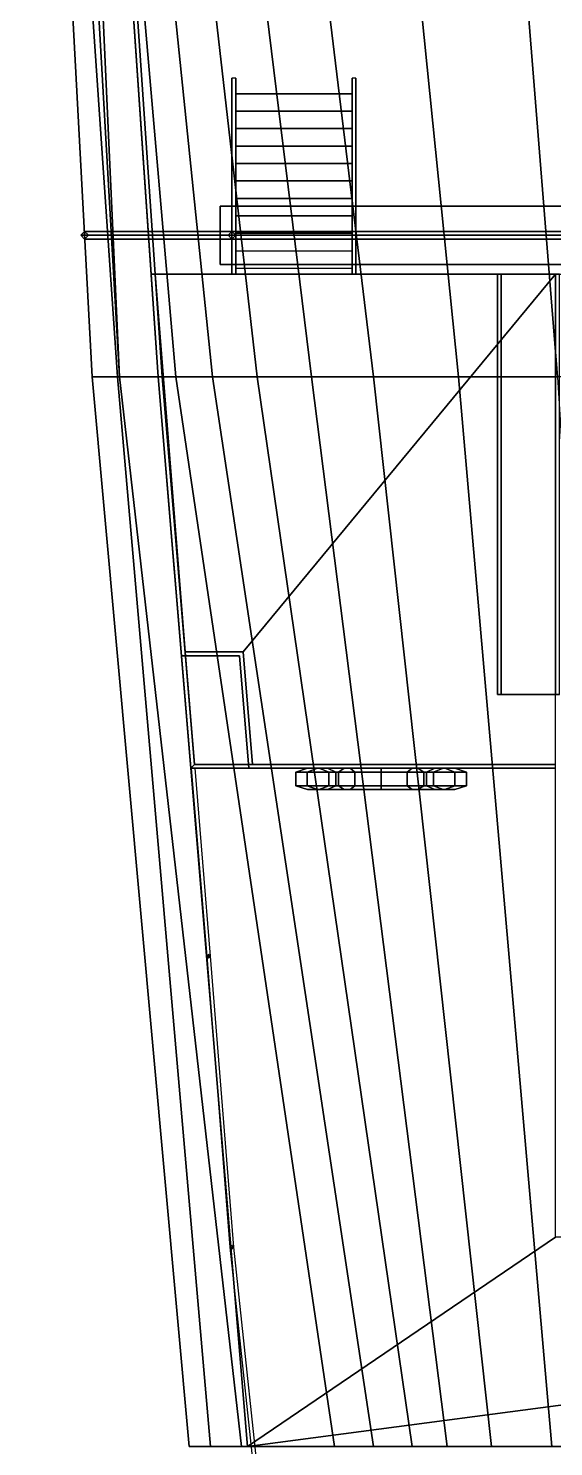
# Model space of a CAD drawing. Header units: millimetres. Extents: x -4 to 4, y -37.4 to 54.3.
# Drawn here: x -3.82 to -1.11, y -23.33 to -16.01 of the extents above; entities that cross this region are included whole.
import ezdxf

# ---------------------------------------------------------------- set-up
doc = ezdxf.new("R2010")
doc.units = ezdxf.units.MM
for name, color, linetype in [('lifebuoys', 1, 'Continuous'), ('railing', 6, 'Continuous'), ('superstructure', 3, 'Continuous')]:
    doc.layers.add(name, color=color, linetype=linetype)

msp = doc.modelspace()

# ---------------------------------------------------------------- linework, layer by layer
for points in [[(-3.82, -11.69, 3.13), (-3.7, -11.69, 2.45), (-3.35, -17.81, 2.45), (-3.49, -17.81, 3.19)], [(-3.78, -11.69, 3.28), (-3.82, -11.69, 3.13), (-3.49, -17.81, 3.19), (-3.36, -17.81, 3.38)], [(-3.57, -11.69, 3.45), (-3.78, -11.69, 3.28), (-3.36, -17.81, 3.38), (-3.15, -17.81, 3.45)], [(-3.7, -11.69, 2.45), (-3.6285, -11.69, 1.65), (-3.35, -17.81, 2.45)], [(-3.6285, -11.69, 1.65), (-3.59, -11.69, 1.22), (-3.06, -17.81, 1.22), (-3.35, -17.81, 2.45)], [(-3.59, -11.69, 1.22), (-3.5, -11.69, 0.61), (-2.87, -17.81, 0.61), (-3.06, -17.81, 1.22)], [(0, -17.28, 3.5), (0, -11.69, 3.5), (-3.55, -11.69, 3.45), (-3.1664, -17.28, 3.4503)], [(-3.5, -11.69, 0.61), (-3.34, -11.69), (-2.64, -17.81), (-2.87, -17.81, 0.61)], [(-3.34, -11.69), (-3.11, -11.69, -0.61), (-2.36, -17.81, -0.61), (-2.64, -17.81)], [(-3.11, -11.69, -0.61), (-2.78, -11.69, -1.23), (-2.04, -17.81, -1.23), (-2.36, -17.81, -0.61)], [(-2.78, -11.69, -1.23), (-2.22, -11.69, -1.82), (-1.6, -17.81, -1.82), (-2.04, -17.81, -1.23)], [(-2.22, -11.69, -1.82), (-1.58, -11.69, -2.23), (-1.09, -17.81, -2.23), (-1.6, -17.81, -1.82)], [(-1.58, -11.69, -2.23), (-0.7, -11.69, -2.53), (-0.7, -17.81, -2.43), (-1.09, -17.81, -2.23)], [(-3.35, -17.81, 2.45), (-2.72, -23.33, 2.45), (-2.99, -23.33, 3.23), (-3.49, -17.81, 3.19)], [(-3.49, -17.81, 3.19), (-2.99, -23.33, 3.23), (-2.88, -23.33, 3.38), (-3.36, -17.81, 3.38)], [(-3.36, -17.81, 3.38), (-2.88, -23.33, 3.38), (-2.69, -23.33, 3.46), (-3.15, -17.81, 3.45)], [(-3.06, -17.81, 1.22), (-2.24, -23.33, 1.22), (-2.72, -23.33, 2.45), (-3.35, -17.81, 2.45)], [(-2.87, -17.81, 0.61), (-2.04, -23.33, 0.61), (-2.24, -23.33, 1.22), (-3.06, -17.81, 1.22)], [(-2.64, -17.81), (-1.84, -23.33), (-2.04, -23.33, 0.61), (-2.87, -17.81, 0.61)], [(-2.36, -17.81, -0.61), (-1.66, -23.33, -0.61), (-1.84, -23.33), (-2.64, -17.81)], [(-2.04, -17.81, -1.23), (-1.43, -23.33, -1.23), (-1.66, -23.33, -0.61), (-2.36, -17.81, -0.61)], [(-1.6, -17.81, -1.82), (-1.12, -23.33, -1.82), (-1.43, -23.33, -1.23), (-2.04, -17.81, -1.23)], [(-1.09, -17.81, -2.23), (-0.75, -23.33, -2.23), (-1.12, -23.33, -1.82), (-1.6, -17.81, -1.82)], [(-2.9817, -19.83, 3.45), (-2.69, -23.33, 3.46), (-1.1, -22.25, 3.4816), (-1.1, -19.83, 3.4816)], [(-1.1, -22.25, 3.4816), (-2.69, -23.33, 3.46), (-0.5, -23.04, 3.4916), (-0.5, -22.25, 3.4916)], [(-0.5, -23.04, 3.4916), (-2.69, -23.33, 3.46), (0, -23.33, 3.5), (0, -23.04, 3.5)]]:
    msp.add_3dface(points)
at = {"layer": 'lifebuoys'}
for points in [[(-2.3291, -19.83, 6.38), (-2.38, -19.83, 6.19), (-2.44, -19.85, 6.19), (-2.3811, -19.85, 6.41)], [(-2.38, -19.83, 6.19), (-2.3291, -19.83, 6), (-2.3811, -19.85, 5.97), (-2.44, -19.85, 6.19)], [(-2.3291, -19.83, 6), (-2.19, -19.83, 5.8609), (-2.22, -19.85, 5.8089), (-2.3811, -19.85, 5.97)], [(-2.19, -19.83, 6.5191), (-2.3291, -19.83, 6.38), (-2.3811, -19.85, 6.41), (-2.22, -19.85, 6.5711)], [(-2.2771, -19.83, 6.35), (-2.32, -19.83, 6.19), (-2.38, -19.83, 6.19), (-2.3291, -19.83, 6.38)], [(-2.32, -19.83, 6.19), (-2.2771, -19.83, 6.03), (-2.3291, -19.83, 6), (-2.38, -19.83, 6.19)], [(-2.2771, -19.83, 6.03), (-2.16, -19.83, 5.9129), (-2.19, -19.83, 5.8609), (-2.3291, -19.83, 6)], [(-2.16, -19.83, 6.4671), (-2.2771, -19.83, 6.35), (-2.3291, -19.83, 6.38), (-2.19, -19.83, 6.5191)], [(-2.2338, -19.85, 6.325), (-2.27, -19.85, 6.19), (-2.32, -19.83, 6.19), (-2.2771, -19.83, 6.35)], [(-2.27, -19.85, 6.19), (-2.2338, -19.85, 6.055), (-2.2771, -19.83, 6.03), (-2.32, -19.83, 6.19)], [(-2.2338, -19.85, 6.055), (-2.135, -19.85, 5.9562), (-2.16, -19.83, 5.9129), (-2.2771, -19.83, 6.03)], [(-2.135, -19.85, 6.4238), (-2.2338, -19.85, 6.325), (-2.2771, -19.83, 6.35), (-2.16, -19.83, 6.4671)], [(-2.19, -19.83, 5.8609), (-2, -19.83, 5.81), (-2, -19.85, 5.75), (-2.22, -19.85, 5.8089)], [(-2, -19.83, 6.57), (-2.19, -19.83, 6.5191), (-2.22, -19.85, 6.5711), (-2, -19.85, 6.63)], [(-2.16, -19.83, 5.9129), (-2, -19.83, 5.87), (-2, -19.83, 5.81), (-2.19, -19.83, 5.8609)], [(-2, -19.83, 6.51), (-2.16, -19.83, 6.4671), (-2.19, -19.83, 6.5191), (-2, -19.83, 6.57)], [(-2.135, -19.85, 5.9562), (-2, -19.85, 5.92), (-2, -19.83, 5.87), (-2.16, -19.83, 5.9129)], [(-2, -19.85, 6.46), (-2.135, -19.85, 6.4238), (-2.16, -19.83, 6.4671), (-2, -19.83, 6.51)], [(-2, -19.83, 5.87), (-1.84, -19.83, 5.9129), (-1.81, -19.83, 5.8609), (-2, -19.83, 5.81)], [(-2, -19.85, 5.92), (-1.865, -19.85, 5.9562), (-1.84, -19.83, 5.9129), (-2, -19.83, 5.87)], [(-2, -19.83, 5.81), (-1.81, -19.83, 5.8609), (-1.78, -19.85, 5.8089), (-2, -19.85, 5.75)], [(-1.84, -19.83, 6.4671), (-2, -19.83, 6.51), (-2, -19.83, 6.57), (-1.81, -19.83, 6.5191)], [(-1.865, -19.85, 6.4238), (-2, -19.85, 6.46), (-2, -19.83, 6.51), (-1.84, -19.83, 6.4671)], [(-1.81, -19.83, 6.5191), (-2, -19.83, 6.57), (-2, -19.85, 6.63), (-1.78, -19.85, 6.5711)], [(-1.865, -19.85, 5.9562), (-1.7662, -19.85, 6.055), (-1.7229, -19.83, 6.03), (-1.84, -19.83, 5.9129)], [(-1.7662, -19.85, 6.325), (-1.865, -19.85, 6.4238), (-1.84, -19.83, 6.4671), (-1.7229, -19.83, 6.35)], [(-1.84, -19.83, 5.9129), (-1.7229, -19.83, 6.03), (-1.6709, -19.83, 6), (-1.81, -19.83, 5.8609)], [(-1.7229, -19.83, 6.35), (-1.84, -19.83, 6.4671), (-1.81, -19.83, 6.5191), (-1.6709, -19.83, 6.38)], [(-1.81, -19.83, 5.8609), (-1.6709, -19.83, 6), (-1.6189, -19.85, 5.97), (-1.78, -19.85, 5.8089)], [(-1.6709, -19.83, 6.38), (-1.81, -19.83, 6.5191), (-1.78, -19.85, 6.5711), (-1.6189, -19.85, 6.41)], [(-1.73, -19.85, 6.19), (-1.7662, -19.85, 6.325), (-1.7229, -19.83, 6.35), (-1.68, -19.83, 6.19)], [(-1.7662, -19.85, 6.055), (-1.73, -19.85, 6.19), (-1.68, -19.83, 6.19), (-1.7229, -19.83, 6.03)], [(-1.68, -19.83, 6.19), (-1.7229, -19.83, 6.35), (-1.6709, -19.83, 6.38), (-1.62, -19.83, 6.19)], [(-1.7229, -19.83, 6.03), (-1.68, -19.83, 6.19), (-1.62, -19.83, 6.19), (-1.6709, -19.83, 6)], [(-1.62, -19.83, 6.19), (-1.6709, -19.83, 6.38), (-1.6189, -19.85, 6.41), (-1.56, -19.85, 6.19)], [(-1.6709, -19.83, 6), (-1.62, -19.83, 6.19), (-1.56, -19.85, 6.19), (-1.6189, -19.85, 5.97)], [(-2.3811, -19.85, 6.41), (-2.44, -19.85, 6.19), (-2.44, -19.92, 6.19), (-2.3811, -19.92, 6.41)], [(-2.44, -19.85, 6.19), (-2.3811, -19.85, 5.97), (-2.3811, -19.92, 5.97), (-2.44, -19.92, 6.19)], [(-2.3811, -19.85, 5.97), (-2.22, -19.85, 5.8089), (-2.22, -19.92, 5.8089), (-2.3811, -19.92, 5.97)], [(-2.22, -19.85, 6.5711), (-2.3811, -19.85, 6.41), (-2.3811, -19.92, 6.41), (-2.22, -19.92, 6.5711)], [(-2.27, -19.85, 6.19), (-2.2338, -19.85, 6.325), (-2.2338, -19.92, 6.325), (-2.27, -19.92, 6.19)], [(-2.2338, -19.85, 6.055), (-2.27, -19.85, 6.19), (-2.27, -19.92, 6.19), (-2.2338, -19.92, 6.055)], [(-2.135, -19.85, 5.9562), (-2.2338, -19.85, 6.055), (-2.2338, -19.92, 6.055), (-2.135, -19.92, 5.9562)], [(-2.2338, -19.85, 6.325), (-2.135, -19.85, 6.4238), (-2.135, -19.92, 6.4238), (-2.2338, -19.92, 6.325)], [(-2.22, -19.85, 5.8089), (-2, -19.85, 5.75), (-2, -19.92, 5.75), (-2.22, -19.92, 5.8089)], [(-2, -19.85, 6.63), (-2.22, -19.85, 6.5711), (-2.22, -19.92, 6.5711), (-2, -19.92, 6.63)], [(-2, -19.85, 5.92), (-2.135, -19.85, 5.9562), (-2.135, -19.92, 5.9562), (-2, -19.92, 5.92)], [(-2.135, -19.85, 6.4238), (-2, -19.85, 6.46), (-2, -19.92, 6.46), (-2.135, -19.92, 6.4238)], [(-1.865, -19.85, 5.9562), (-2, -19.85, 5.92), (-2, -19.92, 5.92), (-1.865, -19.92, 5.9562)], [(-2, -19.85, 5.75), (-1.78, -19.85, 5.8089), (-1.78, -19.92, 5.8089), (-2, -19.92, 5.75)], [(-2, -19.85, 6.46), (-1.865, -19.85, 6.4238), (-1.865, -19.92, 6.4238), (-2, -19.92, 6.46)], [(-1.78, -19.85, 6.5711), (-2, -19.85, 6.63), (-2, -19.92, 6.63), (-1.78, -19.92, 6.5711)], [(-1.7662, -19.85, 6.055), (-1.865, -19.85, 5.9562), (-1.865, -19.92, 5.9562), (-1.7662, -19.92, 6.055)], [(-1.865, -19.85, 6.4238), (-1.7662, -19.85, 6.325), (-1.7662, -19.92, 6.325), (-1.865, -19.92, 6.4238)], [(-1.78, -19.85, 5.8089), (-1.6189, -19.85, 5.97), (-1.6189, -19.92, 5.97), (-1.78, -19.92, 5.8089)], [(-1.6189, -19.85, 6.41), (-1.78, -19.85, 6.5711), (-1.78, -19.92, 6.5711), (-1.6189, -19.92, 6.41)], [(-1.7662, -19.85, 6.325), (-1.73, -19.85, 6.19), (-1.73, -19.92, 6.19), (-1.7662, -19.92, 6.325)], [(-1.73, -19.85, 6.19), (-1.7662, -19.85, 6.055), (-1.7662, -19.92, 6.055), (-1.73, -19.92, 6.19)], [(-1.56, -19.85, 6.19), (-1.6189, -19.85, 6.41), (-1.6189, -19.92, 6.41), (-1.56, -19.92, 6.19)], [(-1.6189, -19.85, 5.97), (-1.56, -19.85, 6.19), (-1.56, -19.92, 6.19), (-1.6189, -19.92, 5.97)], [(-2.38, -19.94, 6.19), (-2.3291, -19.94, 6.38), (-2.3811, -19.92, 6.41), (-2.44, -19.92, 6.19)], [(-2.3291, -19.94, 6), (-2.38, -19.94, 6.19), (-2.44, -19.92, 6.19), (-2.3811, -19.92, 5.97)], [(-2.19, -19.94, 5.8609), (-2.3291, -19.94, 6), (-2.3811, -19.92, 5.97), (-2.22, -19.92, 5.8089)], [(-2.3291, -19.94, 6.38), (-2.19, -19.94, 6.5191), (-2.22, -19.92, 6.5711), (-2.3811, -19.92, 6.41)], [(-2.32, -19.94, 6.19), (-2.2771, -19.94, 6.35), (-2.3291, -19.94, 6.38), (-2.38, -19.94, 6.19)], [(-2.2771, -19.94, 6.03), (-2.32, -19.94, 6.19), (-2.38, -19.94, 6.19), (-2.3291, -19.94, 6)], [(-2.16, -19.94, 5.9129), (-2.2771, -19.94, 6.03), (-2.3291, -19.94, 6), (-2.19, -19.94, 5.8609)], [(-2.2771, -19.94, 6.35), (-2.16, -19.94, 6.4671), (-2.19, -19.94, 6.5191), (-2.3291, -19.94, 6.38)], [(-2.27, -19.92, 6.19), (-2.2338, -19.92, 6.325), (-2.2771, -19.94, 6.35), (-2.32, -19.94, 6.19)], [(-2.2338, -19.92, 6.055), (-2.27, -19.92, 6.19), (-2.32, -19.94, 6.19), (-2.2771, -19.94, 6.03)], [(-2.135, -19.92, 5.9562), (-2.2338, -19.92, 6.055), (-2.2771, -19.94, 6.03), (-2.16, -19.94, 5.9129)], [(-2.2338, -19.92, 6.325), (-2.135, -19.92, 6.4238), (-2.16, -19.94, 6.4671), (-2.2771, -19.94, 6.35)], [(-2, -19.94, 5.81), (-2.19, -19.94, 5.8609), (-2.22, -19.92, 5.8089), (-2, -19.92, 5.75)], [(-2.19, -19.94, 6.5191), (-2, -19.94, 6.57), (-2, -19.92, 6.63), (-2.22, -19.92, 6.5711)], [(-2, -19.94, 5.87), (-2.16, -19.94, 5.9129), (-2.19, -19.94, 5.8609), (-2, -19.94, 5.81)], [(-2.16, -19.94, 6.4671), (-2, -19.94, 6.51), (-2, -19.94, 6.57), (-2.19, -19.94, 6.5191)], [(-2, -19.92, 5.92), (-2.135, -19.92, 5.9562), (-2.16, -19.94, 5.9129), (-2, -19.94, 5.87)], [(-2.135, -19.92, 6.4238), (-2, -19.92, 6.46), (-2, -19.94, 6.51), (-2.16, -19.94, 6.4671)], [(-1.81, -19.94, 5.8609), (-2, -19.94, 5.81), (-2, -19.92, 5.75), (-1.78, -19.92, 5.8089)], [(-1.865, -19.92, 5.9562), (-2, -19.92, 5.92), (-2, -19.94, 5.87), (-1.84, -19.94, 5.9129)], [(-2, -19.94, 6.57), (-1.81, -19.94, 6.5191), (-1.78, -19.92, 6.5711), (-2, -19.92, 6.63)], [(-2, -19.92, 6.46), (-1.865, -19.92, 6.4238), (-1.84, -19.94, 6.4671), (-2, -19.94, 6.51)], [(-1.84, -19.94, 5.9129), (-2, -19.94, 5.87), (-2, -19.94, 5.81), (-1.81, -19.94, 5.8609)], [(-2, -19.94, 6.51), (-1.84, -19.94, 6.4671), (-1.81, -19.94, 6.5191), (-2, -19.94, 6.57)], [(-1.7662, -19.92, 6.055), (-1.865, -19.92, 5.9562), (-1.84, -19.94, 5.9129), (-1.7229, -19.94, 6.03)], [(-1.865, -19.92, 6.4238), (-1.7662, -19.92, 6.325), (-1.7229, -19.94, 6.35), (-1.84, -19.94, 6.4671)], [(-1.7229, -19.94, 6.03), (-1.84, -19.94, 5.9129), (-1.81, -19.94, 5.8609), (-1.6709, -19.94, 6)], [(-1.84, -19.94, 6.4671), (-1.7229, -19.94, 6.35), (-1.6709, -19.94, 6.38), (-1.81, -19.94, 6.5191)], [(-1.6709, -19.94, 6), (-1.81, -19.94, 5.8609), (-1.78, -19.92, 5.8089), (-1.6189, -19.92, 5.97)], [(-1.81, -19.94, 6.5191), (-1.6709, -19.94, 6.38), (-1.6189, -19.92, 6.41), (-1.78, -19.92, 6.5711)], [(-1.7662, -19.92, 6.325), (-1.73, -19.92, 6.19), (-1.68, -19.94, 6.19), (-1.7229, -19.94, 6.35)], [(-1.73, -19.92, 6.19), (-1.7662, -19.92, 6.055), (-1.7229, -19.94, 6.03), (-1.68, -19.94, 6.19)], [(-1.7229, -19.94, 6.35), (-1.68, -19.94, 6.19), (-1.62, -19.94, 6.19), (-1.6709, -19.94, 6.38)], [(-1.68, -19.94, 6.19), (-1.7229, -19.94, 6.03), (-1.6709, -19.94, 6), (-1.62, -19.94, 6.19)], [(-1.6709, -19.94, 6.38), (-1.62, -19.94, 6.19), (-1.56, -19.92, 6.19), (-1.6189, -19.92, 6.41)], [(-1.62, -19.94, 6.19), (-1.6709, -19.94, 6), (-1.6189, -19.92, 5.97), (-1.56, -19.92, 6.19)]]:
    msp.add_3dface(points, dxfattribs=at)
at = {"layer": 'railing'}
for points in [[(-2.88, -20.8, 4.46), (-2.96, -19.83, 4.46), (-2.98, -19.83, 4.46), (-2.9, -20.8, 4.46)], [(-2.88, -20.8, 3.96), (-2.96, -19.83, 3.96), (-2.98, -19.83, 3.96), (-2.9, -20.8, 3.96)], [(-2.89, -20.79, 3.46), (-2.9, -20.8, 3.46), (-2.9, -20.8, 4.46), (-2.89, -20.79, 4.46)], [(-2.9, -20.8, 3.46), (-2.89, -20.81, 3.46), (-2.89, -20.81, 4.46), (-2.9, -20.8, 4.46)], [(-2.76, -22.3, 4.46), (-2.88, -20.8, 4.46), (-2.9, -20.8, 4.46), (-2.78, -22.3, 4.46)], [(-2.76, -22.3, 3.96), (-2.88, -20.8, 3.96), (-2.9, -20.8, 3.96), (-2.78, -22.3, 3.96)], [(-2.88, -20.8, 3.46), (-2.89, -20.79, 3.46), (-2.89, -20.79, 4.46), (-2.88, -20.8, 4.46)], [(-2.89, -20.81, 3.46), (-2.88, -20.8, 3.46), (-2.88, -20.8, 4.46), (-2.89, -20.81, 4.46)], [(-2.77, -22.29, 3.46), (-2.78, -22.3, 3.46), (-2.78, -22.3, 4.46), (-2.77, -22.29, 4.46)], [(-2.78, -22.3, 3.46), (-2.77, -22.31, 3.46), (-2.77, -22.31, 4.46), (-2.78, -22.3, 4.46)], [(-2.6, -23.8, 4.46), (-2.76, -22.3, 4.46), (-2.78, -22.3, 4.46), (-2.62, -23.8, 4.46)], [(-2.6, -23.8, 3.96), (-2.76, -22.3, 3.96), (-2.78, -22.3, 3.96), (-2.62, -23.8, 3.96)], [(-2.76, -22.3, 3.46), (-2.77, -22.29, 3.46), (-2.77, -22.29, 4.46), (-2.76, -22.3, 4.46)], [(-2.77, -22.31, 3.46), (-2.76, -22.3, 3.46), (-2.76, -22.3, 4.46), (-2.77, -22.31, 4.46)]]:
    msp.add_3dface(points, dxfattribs=at)
at = {"layer": 'superstructure'}
for points in [[(-3.1864, -17.28, 3.45), (-3.1864, -17.28, 4.9), (-3.57, -11.69, 4.9), (-3.57, -11.69, 3.45)], [(-3.57, -11.69, 4.9), (-3.1864, -17.28, 4.9), (-3.1664, -17.28, 4.9), (-3.55, -11.69, 4.9)], [(-3.55, -11.69, 3.45), (-3.55, -11.69, 4.9), (-3.1664, -17.28, 4.9), (-3.1664, -17.28, 3.4503)], [(-2.75, -17.06, 4.9), (-2.75, -16.27, 3.48), (-2.77, -16.27, 3.48), (-2.77, -17.06, 4.9)], [(-2.77, -16.27, 3.48), (-2.77, -16.49, 3.48), (-2.77, -17.28, 4.9), (-2.77, -17.06, 4.9)], [(-2.75, -17.28, 4.9), (-2.75, -16.49, 3.48), (-2.75, -16.27, 3.48), (-2.75, -17.06, 4.9)], [(-2.13, -17.06, 4.9), (-2.13, -16.27, 3.48), (-2.15, -16.27, 3.48), (-2.15, -17.06, 4.9)], [(-2.15, -16.27, 3.48), (-2.15, -16.49, 3.48), (-2.15, -17.28, 4.9), (-2.15, -17.06, 4.9)], [(-2.13, -17.28, 4.9), (-2.13, -16.49, 3.48), (-2.13, -16.27, 3.48), (-2.13, -17.06, 4.9)], [(-2.15, -16.35, 3.59), (-2.15, -16.35, 3.56), (-2.75, -16.35, 3.56), (-2.75, -16.35, 3.59)], [(-2.75, -16.35, 3.59), (-2.75, -16.53, 3.59), (-2.15, -16.53, 3.59), (-2.15, -16.35, 3.59)], [(-2.75, -16.44, 3.75), (-2.75, -16.62, 3.75), (-2.15, -16.62, 3.75), (-2.15, -16.44, 3.75)], [(-2.15, -16.44, 3.75), (-2.15, -16.44, 3.72), (-2.75, -16.44, 3.72), (-2.75, -16.44, 3.75)], [(-2.75, -16.53, 3.91), (-2.75, -16.71, 3.91), (-2.15, -16.71, 3.91), (-2.15, -16.53, 3.91)], [(-2.15, -16.53, 3.91), (-2.15, -16.53, 3.88), (-2.75, -16.53, 3.88), (-2.75, -16.53, 3.91)], [(-2.15, -16.62, 4.07), (-2.15, -16.62, 4.04), (-2.75, -16.62, 4.04), (-2.75, -16.62, 4.07)], [(-2.75, -16.62, 4.07), (-2.75, -16.8, 4.07), (-2.15, -16.8, 4.07), (-2.15, -16.62, 4.07)], [(-2.15, -16.71, 4.23), (-2.15, -16.71, 4.2), (-2.75, -16.71, 4.2), (-2.75, -16.71, 4.23)], [(-2.75, -16.71, 4.23), (-2.75, -16.89, 4.23), (-2.15, -16.89, 4.23), (-2.15, -16.71, 4.23)], [(-2.75, -16.8, 4.39), (-2.75, -16.98, 4.39), (-2.15, -16.98, 4.39), (-2.15, -16.8, 4.39)], [(-2.15, -16.8, 4.39), (-2.15, -16.8, 4.36), (-2.75, -16.8, 4.36), (-2.75, -16.8, 4.39)], [(-2.75, -16.89, 4.55), (-2.75, -17.07, 4.55), (-2.15, -17.07, 4.55), (-2.15, -16.89, 4.55)], [(-2.15, -16.89, 4.55), (-2.15, -16.89, 4.52), (-2.75, -16.89, 4.52), (-2.75, -16.89, 4.55)], [(2.83, -17.08, 17.99), (2.83, -16.93, 17.84), (-2.83, -16.93, 17.84), (-2.83, -17.08, 17.99)], [(2.83, -16.93, 17.84), (2.83, -17.08, 17.69), (-2.83, -17.08, 17.69), (-2.83, -16.93, 17.84)], [(-2.83, -17.23, 17.84), (-2.83, -17.08, 17.99), (-2.83, -16.93, 17.84), (-2.83, -17.08, 17.69)], [(-2.15, -16.98, 4.71), (-2.15, -16.98, 4.68), (-2.75, -16.98, 4.68), (-2.75, -16.98, 4.71)], [(-2.75, -16.98, 4.71), (-2.75, -17.16, 4.71), (-2.15, -17.16, 4.71), (-2.15, -16.98, 4.71)], [(-2.79, -17.08, 17.71), (-2.77, -17.06, 17.71), (-3.53, -17.06, 3.41), (-3.55, -17.08, 3.41)], [(-2.77, -17.1, 17.71), (-2.79, -17.08, 17.71), (-3.55, -17.08, 3.41), (-3.53, -17.1, 3.41)], [(-2.77, -17.06, 17.71), (-2.75, -17.08, 17.71), (-3.51, -17.08, 3.41), (-3.53, -17.06, 3.41)], [(-2.75, -17.08, 17.71), (-2.77, -17.1, 17.71), (-3.53, -17.1, 3.41), (-3.51, -17.08, 3.41)], [(2.83, -17.23, 17.84), (2.83, -17.08, 17.99), (-2.83, -17.08, 17.99), (-2.83, -17.23, 17.84)], [(2.83, -17.08, 17.69), (2.83, -17.23, 17.84), (-2.83, -17.23, 17.84), (-2.83, -17.08, 17.69)], [(-2.77, -17.06, 17.97), (-2.79, -17.08, 17.97), (-0.12, -17.08, 21), (-0.12, -17.06, 20.98)], [(-2.79, -17.08, 17.97), (-2.77, -17.1, 17.97), (-0.12, -17.1, 20.98), (-0.12, -17.08, 21)], [(-2.75, -17.08, 17.97), (-2.77, -17.06, 17.97), (-0.12, -17.06, 20.98), (-0.12, -17.08, 20.96)], [(-2.77, -17.06, 4.9), (-2.77, -17.28, 4.9), (-2.75, -17.28, 4.9), (-2.75, -17.06, 4.9)], [(-2.77, -17.1, 17.97), (-2.75, -17.08, 17.97), (-0.12, -17.08, 20.96), (-0.12, -17.1, 20.98)], [(-2.15, -17.07, 4.87), (-2.15, -17.07, 4.84), (-2.75, -17.07, 4.84), (-2.75, -17.07, 4.87)], [(-2.75, -17.07, 4.87), (-2.75, -17.25, 4.87), (-2.15, -17.25, 4.87), (-2.15, -17.07, 4.87)], [(-2.15, -17.06, 4.9), (-2.15, -17.28, 4.9), (-2.13, -17.28, 4.9), (-2.13, -17.06, 4.9)], [(-3.15, -17.81, 3.45), (-3.15, -17.81, 6.61), (-3.1864, -17.28, 6.61), (-3.1864, -17.28, 3.45)], [(-3.1864, -17.28, 4.9), (-3.1864, -17.28, 5.33), (-3.1664, -17.28, 5.33), (-3.1664, -17.28, 4.9)], [(-3.1864, -17.28, 6.61), (-3.15, -17.81, 6.61), (-3.13, -17.81, 6.61), (-3.1664, -17.28, 6.61)], [(-3.1864, -17.28, 5.33), (-3.1864, -17.28, 6.61), (-3.1664, -17.28, 6.61), (-3.1664, -17.28, 5.33)], [(-3.1664, -17.28, 4.9), (-3.1664, -17.28, 5.33), (-1.1, -17.28, 5.33), (-1.1, -17.28, 3.4827)], [(-3.1664, -17.28, 3.4503), (-3.1664, -17.28, 3.88), (-3.1664, -17.28, 4.9), (-1.1, -17.28, 3.4827)], [(-3.1664, -17.28, 5.33), (-3.0117, -19.23, 5.33), (-2.7117, -19.23, 5.33), (-1.1, -17.28, 5.33)], [(-3.1664, -17.28, 6.61), (-3.13, -17.81, 6.61), (-3.13, -17.81, 5.33), (-3.1664, -17.28, 5.33)], [(-2.7117, -19.23, 5.33), (-2.6633, -19.81, 5.33), (-1.1, -19.81, 5.33), (-1.1, -17.28, 5.33)], [(-1.4, -17.28, 8.8), (-1.4, -19.45, 8.8), (-1.38, -19.45, 8.8), (-1.38, -17.28, 8.8)], [(-1.1, -17.28, 8.46), (-1.4, -17.28, 8.8), (-1.38, -17.28, 8.8), (-1.08, -17.28, 8.46)], [(-1.1, -17.28, 8.46), (-1.1, -19.45, 8.46), (-1.4, -19.45, 8.8), (-1.4, -17.28, 8.8)], [(-1.38, -17.28, 8.8), (-1.38, -19.45, 8.8), (-1.08, -19.45, 8.46), (-1.08, -17.28, 8.46)], [(-2.9817, -19.83, 3.45), (-3.03, -19.25, 5.33), (-3.15, -17.81, 6.61), (-3.15, -17.81, 3.45)], [(-2.9817, -19.83, 5.84), (-2.9817, -19.83, 6.61), (-3.15, -17.81, 6.61), (-3.03, -19.25, 5.84)], [(-3.03, -19.25, 5.33), (-3.03, -19.25, 5.84), (-3.15, -17.81, 6.61), (-3.03, -19.25, 5.33)], [(-3.15, -17.81, 6.61), (-2.9817, -19.83, 6.61), (-2.9633, -19.81, 6.61), (-3.13, -17.81, 6.61)], [(-2.9633, -19.81, 6.61), (-2.9633, -19.81, 5.88), (-3.0117, -19.23, 5.88), (-3.13, -17.81, 6.61)], [(-3.13, -17.81, 6.61), (-3.0117, -19.23, 5.88), (-3.0117, -19.23, 5.33), (-3.13, -17.81, 5.33)], [(-3.0117, -19.23, 5.88), (-2.7117, -19.23, 5.88), (-2.7117, -19.23, 5.33), (-3.0117, -19.23, 5.33)], [(-2.9633, -19.81, 5.88), (-2.6633, -19.81, 5.88), (-2.7117, -19.23, 5.88), (-3.0117, -19.23, 5.88)], [(-2.7117, -19.23, 5.88), (-2.6633, -19.81, 5.88), (-2.6633, -19.81, 5.33), (-2.7117, -19.23, 5.33)], [(-2.9817, -19.83, 3.45), (-2.9817, -19.83, 5.33), (-3.03, -19.25, 5.33), (-2.9817, -19.83, 3.45)], [(-2.6817, -19.83, 5.84), (-2.9817, -19.83, 5.84), (-3.03, -19.25, 5.84), (-2.73, -19.25, 5.84)], [(-2.73, -19.25, 5.84), (-3.03, -19.25, 5.84), (-3.03, -19.25, 5.33), (-2.73, -19.25, 5.33)], [(-2.73, -19.25, 5.33), (-3.03, -19.25, 5.33), (-2.9817, -19.83, 5.33), (-2.6817, -19.83, 5.33)], [(-2.73, -19.25, 5.84), (-2.73, -19.25, 5.33), (-2.6817, -19.83, 5.33), (-2.6817, -19.83, 5.84)], [(-1.4, -19.45, 8.8), (-1.1, -19.45, 8.46), (-1.08, -19.45, 8.46), (-1.38, -19.45, 8.8)], [(-2.9817, -19.83, 6.61), (-1.1, -19.83, 6.61), (-1.1, -19.81, 6.61), (-2.9633, -19.81, 6.61)], [(-1.1, -19.83, 6.61), (-1.1, -19.83, 6.61), (-2.9817, -19.83, 6.61), (-2.6817, -19.83, 5.84)], [(-2.9817, -19.83, 6.61), (-2.9817, -19.83, 6.61), (-2.9817, -19.83, 5.84), (-2.6817, -19.83, 5.84)], [(-2.6817, -19.83, 5.33), (-2.9817, -19.83, 5.33), (-2.9817, -19.83, 3.45), (-1.1, -19.83, 3.4816)], [(-2.9633, -19.81, 6.61), (-2.9633, -19.81, 6.61), (-2.6633, -19.81, 5.88), (-2.9633, -19.81, 5.88)], [(-2.9633, -19.81, 6.61), (-1.1, -19.81, 6.61), (-2.6633, -19.81, 5.88), (-2.9633, -19.81, 6.61)], [(-1.1, -19.83, 3.4816), (-1.1, -19.83, 6.61), (-2.6817, -19.83, 5.84), (-2.6817, -19.83, 5.33)], [(-2.6633, -19.81, 5.88), (-1.1, -19.81, 6.61), (-1.1, -19.81, 5.33), (-2.6633, -19.81, 5.33)]]:
    msp.add_3dface(points, dxfattribs=at)

doc.saveas('drawing.dxf')
